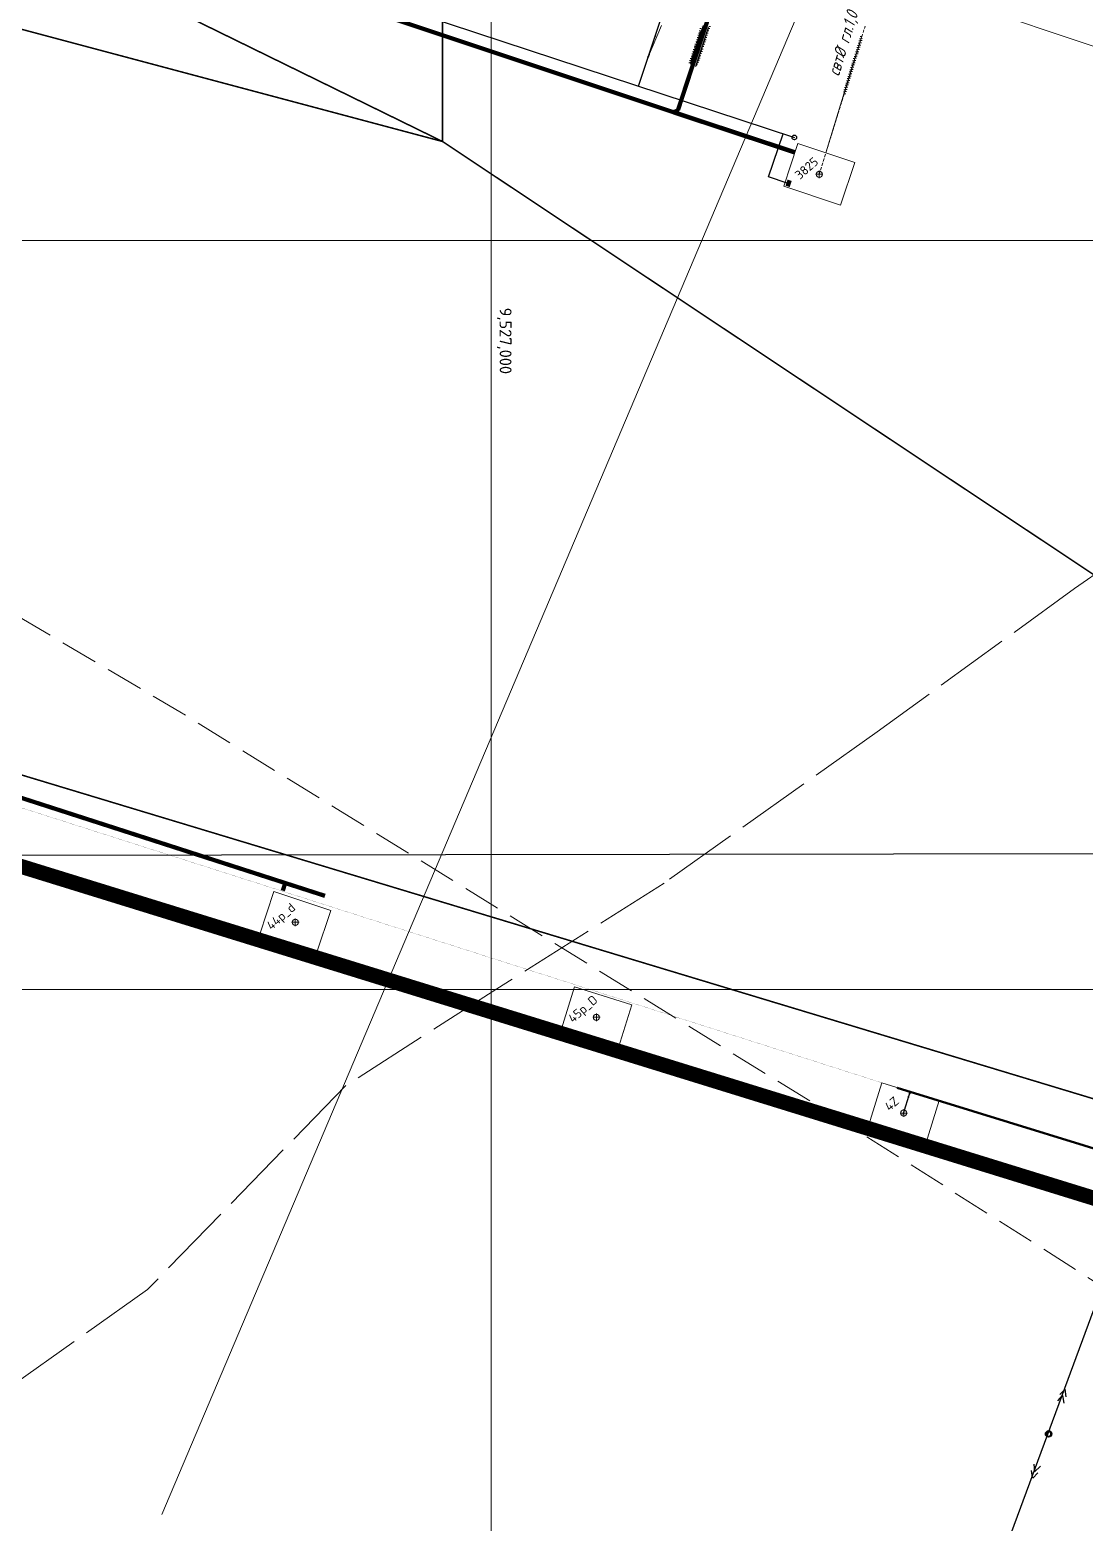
# Model space of a CAD drawing. Header units: millimetres. Extents: x 519 to 9564855, y -810 to 5021775.
# Drawn here: x 9526384 to 9527793, y 4997288 to 4999281 of the extents above; entities that cross this region are included whole.
import ezdxf

# ---------------------------------------------------------------- set-up
doc = ezdxf.new("R2010")
doc.units = ezdxf.units.MM
doc.header["$LTSCALE"] = 2
doc.header["$MEASUREMENT"] = 0
doc.header["$PDMODE"] = 2
doc.header["$PDSIZE"] = 5
for name, pattern in [('92051501$0$GROUND1', [60, 50, -10]), ('92051501$0$GROUND2', [35, 25, -10]), ('DASHED', [0.75, 0.5, -0.25]), ('DASHED2', [9.525, 6.35, -3.175]), ('DASHEDX4', [3, 2, -1]), ('DOTX2', [0.5, 0, -0.5]), ('HIDDEN2', [4.7625, 3.175, -1.5875])]:
    doc.linetypes.add(name, pattern=pattern)
for name, color, linetype in [('0_ANNOT_Dimensions', 7, 'Continuous'), ('Existing roads', 41, 'Continuous'), ('GRID_PULKOVO', 7, 'Continuous'), ('POINT', 7, 'Continuous'), ('ROAD_FIELD', 255, '92051501$0$GROUND2'), ('stage 7.frame', 7, 'Continuous'), ('водавод', 5, 'Continuous'), ('Водонагнетателаная', 172, 'Continuous'), ('лэп', 1, 'Continuous'), ('МГ-земельный участок', 7, 'Continuous'), ('нефть', 8, 'Continuous'), ('ситуация', 7, 'Continuous'), ('Скважины 2019г.', 241, 'Continuous'), ('Скважины на 2020 год', 140, 'Continuous'), ('Скважины на 2021 год', 7, 'Continuous'), ('Эл.выс.', 1, 'Continuous')]:
    doc.layers.add(name, color=color, linetype=linetype)
for name, color, linetype, lineweight in [('Land lease as of 24.06.2004', 47, 'HIDDEN2', 70), ('Скважины на 2026', 222, 'Continuous', 50), ('СНГ_трубопроводы', 244, 'Continuous', 50), ('Электро', 1, 'Continuous', 30), ('Электроснаб', 1, 'Continuous', 18), ('Электроснабжене', 1, 'Continuous', 18)]:
    doc.layers.add(name, color=color, linetype=linetype, lineweight=lineweight)
doc.styles.add('Elect', font='isocpeur.ttf')
doc.styles.add('Line_GUGK', font='')
doc.styles.add('simplex.shx', font='simplex.shx', dxfattribs={"width": 0.8})
doc.styles.get("Standard").update_dxf_attribs({"font": 'isocpeur.ttf', "width": 0.5})
doc.styles.get('Line_GUGK').set_extended_font_data('Bm431', italic=True)
doc.linetypes.add('g_122_vpr', pattern='A,2,-2,3,-0.6,["Впр",Line_GUGK,S=2,R=0,X=0,Y=-1],-6.4,3,-2,8,-2,8,-2,6', length=45)
doc.linetypes.add('TRACKS', pattern='A,0.15,[130,ltypeshp.shx,S=0.25,R=0,X=0,Y=0],0.15', length=0.3)
doc.linetypes.add('ограждение1', pattern='A,6.35,-2.54,[133,ltypeshp.shx,S=2.54,R=0,X=-2.54,Y=0],-2.54,25.4', length=36.83)
doc.dimstyles.new('ISO-25', dxfattribs={"dimtxt": 15, "dimasz": 10, "dimexe": 5, "dimexo": 5, "dimgap": 5, "dimtad": 1, "dimtxsty": 'Standard', "dimblk": 'OBLIQUE', "dimcen": 50, "dimadec": 0, "dimazin": 0, "dimtfac": 1, "dimtmove": 0, "dimatfit": 3, "dimfxl": 0, "dimarcsym": 0})

# ---------------------------------------------------------------- blocks, each defined once
blk = doc.blocks.new('1')
at = {"color": 1}
for points in [[(-2.5, 0), (-2.1, 0.3)], [(-0.2, 0), (-2.5, 0)], [(-2.5, 0), (-2.1, -0.3)], [(-2.1, 0), (-1.8, 0.2)], [(-2.1, 0), (-1.8, -0.2)], [(0.2, 0), (2.5, 0)], [(2.1, 0), (1.8, 0.2)], [(2.1, 0), (1.8, -0.2)], [(2.5, 0), (2.1, 0.3)], [(2.5, 0), (2.1, -0.3)]]:
    blk.add_lwpolyline(points, dxfattribs=at)
blk.add_circle((0, 0), 0.25, dxfattribs=at)
blk = doc.blocks.new('150')
at = {"layer": 'ситуация'}
for p, q in [((0, 1.5), (0, 0)), ((1, 0), (1, 0.5))]:
    blk.add_line(p, q, dxfattribs=at)
blk = doc.blocks.new('CROSS')
at = {"color": 0}
for p, q in [((-50, 0), (50, 0)), ((0, -50), (0, 50))]:
    blk.add_line(p, q, dxfattribs=at)
blk = doc.blocks.new('A$C55F11AF4')
at = {"color": 5, "linetype": 'Continuous', "lineweight": 30}
for p, q in [((436.3, 318.9, -23.8), (435.7, 316.9, -23.8)), ((725.6, 242.3, -25.2), (725.1, 240.3, -25.2)), ((994.8, 175.1, -25), (994.3, 173.1, -25)), ((1287.9, 107.3, -26.5), (1287.3, 105.4, -26.5))]:
    blk.add_line(p, q, dxfattribs=at)
at = {"layer": 'водавод', "color": 5, "linetype": 'g_122_vpr', "lineweight": 30, "ltscale": 0.5}
blk.add_line((8.2, 414.3), (17.6, 444.7, -23.5), dxfattribs=at)
at = {"layer": 'водавод', "color": 5, "linetype": 'ByBlock', "lineweight": 50, "ltscale": 0.5}
blk.add_line((398.6, 326.5, -23.5), (401.6, 325.6, -23.8), dxfattribs=at)
at = {"layer": 'водавод', "linetype": 'ByBlock', "lineweight": 50, "ltscale": 0.5}
for p, q in [((725, 240.3, -25.2), (994.3, 173.1, -25)), ((1307.5, 181.6), (1287.3, 105.4, -26.5)), ((1301.3, 183.3, -25.9), (1307.5, 181.6)), ((1076, 153.8, -26), (1135.8, 139.6, -26.3)), ((1135.8, 139.6, -26.3), (1187.9, 128.1, -26.5)), ((1187.9, 128.1, -26.5), (1298, 102.9, -26.5)), ((1298, 102.9, -26.5), (1332.3, 95.2, -26.5)), ((1332.3, 95.2, -26.5), (1387.7, 84.5, -26.5)), ((1387.7, 84.5, -26.5), (1467.6, 67.3, -26.6)), ((1467.6, 67.3, -26.6), (1539.3, 51.2, -26.4)), ((1539.3, 51.2, -26.4), (1592.4, 39.4, -26.5)), ((1592.4, 39.4, -26.5), (1642.5, 28.1, -26.4)), ((1642.5, 28.1, -26.4), (1701.2, 14.5, -26.3)), ((1701.2, 14.5, -26.3), (1775, 0, -10.2)), ((1781.1, 2.6, -27.3), (1775, 0, -10.2))]:
    blk.add_line(p, q, dxfattribs=at)
at = {"layer": 'водавод', "color": 5, "lineweight": 50}
blk.add_lwpolyline([(0.4, 449.9, 3.2, 0, 0), (3.3, 449.1, 0, 3.2, 0), (6.1, 448.3, 3.2, 3.2, 0)], format="xyseb", dxfattribs=at)
at = {"layer": 'водавод', "color": 5, "linetype": 'ByBlock', "lineweight": 50, "ltscale": 0.5}
for points, elevation in [([(398.6, 326.5), (0.3, 450)], -23.5), ([(619.1, 270.5), (401.6, 325.6)], -23.8), ([(725, 240.3), (619.1, 270.6)], -25.2), ([(994.3, 173.1), (1097.6, 148.7)], -25)]:
    blk.add_lwpolyline(points, dxfattribs=dict(at, elevation=elevation))
at = {"layer": 'водавод', "color": 5, "lineweight": 50}
for points, elevation in [([(17, 442.8, 3.2, 0, 0), (16.1, 440, 0, 3.2, 0), (15.1, 437.2, 3.2, 3.2, 0)], 95.4), ([(436.3, 318.9, 3.2, 0, 0), (437.3, 321.7, 0, 3.2, 0), (438.3, 324.4, 3.2, 3.2, 0)], -23.8), ([(725.6, 242.3, 3.2, 0, 0), (726.4, 245.1, 0, 3.2, 0), (727.2, 248, 3.2, 3.2, 0)], -25.2), ([(994.8, 175.1, 3.2, 0, 0), (995.6, 177.9, 0, 3.2, 0), (996.4, 180.8, 3.2, 3.2, 0)], -25), ([(1287.9, 107.3, 3.2, 0, 0), (1288.7, 110.2, 0, 3.2, 0), (1289.5, 113, 3.2, 3.2, 0)], -26.5), ([(1777.5, 1.1, 1.6, 0, 0), (1778.9, 1.6, 0, 1.6, 0), (1780.2, 2.2, 1.6, 1.6, 0)], -20.9)]:
    blk.add_lwpolyline(points, format="xyseb", dxfattribs=dict(at, elevation=elevation))
at = {"layer": 'водавод', "linetype": 'ByBlock', "lineweight": 50, "ltscale": 0.5, "elevation": -25}
blk.add_lwpolyline([(952.5, 216.5), (952.5, 216.5), (1001.5, 202.6), (994.3, 173.1)], dxfattribs=at)
at = {"layer": 'Водонагнетателаная', "linetype": 'ограждение1'}
for points, elevation in [([(439.1, 337), (442.2, 335.8), (437.3, 321.7), (437.3, 321.7)], -25.5), ([(729.2, 268.2), (732.1, 266.8), (726.4, 245.1)], -25.2)]:
    blk.add_lwpolyline(points, dxfattribs=dict(at, elevation=elevation))
at = {"layer": 'POINT', "color": 7, "xscale": 0.002, "yscale": 0.002, "zscale": 0.002, "rotation": 182}
for p in [(726.7, 242.4, -25.2), (995.9, 175.2, -25)]:
    blk.add_blockref('CROSS', p, dxfattribs=at)
blk = doc.blocks.new('_Oblique')
at = {"color": 0, "linetype": 'ByBlock', "lineweight": -2}
blk.add_line((-0.5, -0.5), (0.5, 0.5), dxfattribs=at)
blk = doc.blocks.new('*D111')
at = {"layer": '0_ANNOT_Dimensions', "color": 0, "lineweight": -2, "transparency": 16777216}
for p, q in [((9540956.6, 4998203), (9540956.6, 4998205.1)), ((9540956.6, 4998200.1), (9521531.3, 4998171.8)), ((9521531.3, 4998174.7), (9521531.3, 4998176.8))]:
    blk.add_line(p, q, dxfattribs=at)
at = {"layer": 'DEFPOINTS', "color": 0, "linetype": 'ByBlock', "lineweight": 25, "transparency": 16777216}
for p in [(9540956.6, 4998198), (9521531.3, 4998171.8), (9521531.3, 4998169.7)]:
    blk.add_point(p, dxfattribs=at)
at = {"layer": '0_ANNOT_Dimensions', "color": 0, "linetype": 'ByBlock', "lineweight": -2, "transparency": 16777216, "xscale": 10, "yscale": 10, "zscale": 10}
for p, rotation in [((9540956.6, 4998200.1), 0.08345723362022996), ((9521531.3, 4998171.8), 180.0834572336203)]:
    blk.add_blockref('_Oblique', p, dxfattribs=dict(at, rotation=rotation))
at = {"layer": '0_ANNOT_Dimensions', "color": 0, "linetype": 'ByBlock', "lineweight": 25, "transparency": 16777216, "insert": (9531243.9, 4998199.9), "char_height": 15, "attachment_point": 5, "rotation": 0.0835, "bg_fill": 3, "box_fill_scale": 1.25, "bg_fill_color": 256, "bg_fill_true_color": 13158600, "bg_fill_transparency": 0}
blk.add_mtext('19425,33', dxfattribs=at)

msp = doc.modelspace()

# ---------------------------------------------------------------- hatches: boundary and pattern name
at = {"layer": 'Existing roads', "linetype": 'ByBlock', "lineweight": 0}
msp.add_hatch(color=256, dxfattribs=at).paths.add_polyline_path([(9527248.16121, 4999177.09048), (9527252.39672, 4999174.42919, -0.3377163592), (9527241.98069, 4999168.6355), (9527242.78974, 4999174.22418, 0.2412172439)])
at = {"layer": 'Электро', "ltscale": 0.5}
msp.add_hatch(color=256, dxfattribs=at).paths.add_polyline_path([(9527393.06425, 4999073.04229), (9527398.68331, 4999071.20606), (9527401.36027, 4999079.39787), (9527395.74121, 4999081.2341)])
at = {"layer": 'Электроснаб', "linetype": 'ByBlock', "lineweight": 0, "ltscale": 0.5}
msp.add_hatch(color=1, dxfattribs=at).paths.add_polyline_path([(9527393.06425, 4999073.04229), (9527398.68331, 4999071.20606), (9527401.36027, 4999079.39787), (9527395.74121, 4999081.2341)])
at = {"layer": 'Электроснабжене', "linetype": 'ByBlock', "lineweight": 0, "ltscale": 0.5}
msp.add_hatch(color=1, dxfattribs=at).paths.add_polyline_path([(9527393.06425, 4999073.04229), (9527398.68331, 4999071.20606), (9527401.36027, 4999079.39787), (9527395.74121, 4999081.2341)])

# ---------------------------------------------------------------- linework, layer by layer
at = {"layer": 'Existing roads', "lineweight": 0}
msp.add_line((9527249.24093, 4999179.82609), (9527252.4376, 4999178.90875), dxfattribs=at)
at = {"layer": 'Existing roads', "lineweight": 0, "const_width": 5.7, "flags": 128}
for points in [[(9527378.5355, 4999565.98536), (9527249.54388, 4999174.37331)], [(9527243.05393, 4999171.26851), (9526534.13866, 4999407.47543)]]:
    msp.add_lwpolyline(points, dxfattribs=at)
at = {"layer": 'Existing roads', "linetype": 'ByBlock', "lineweight": 0, "const_width": 6, "flags": 128}
msp.add_lwpolyline([(9527243.05393, 4999171.26851), (9527405.63634, 4999117.47293)], dxfattribs=at)
at = {"layer": 'Existing roads', "color": 8, "lineweight": 0, "const_width": 5.7, "flags": 128}
for points in [[(9525635.16237, 4998493.61892), (9526778.00879, 4998124.94409)], [(9526724.8394, 4998141.93395), (9526721.64814, 4998131.91902)]]:
    msp.add_lwpolyline(points, dxfattribs=at)
at = {"layer": 'GRID_PULKOVO', "lineweight": 0}
for p, q in [((9527000, 5011000), (9527000, 4992000)), ((9519000, 4999000), (9533000, 4999000)), ((9519000, 4998000), (9533000, 4998000))]:
    msp.add_line(p, q, dxfattribs=at)
at = {"layer": 'Land lease as of 24.06.2004', "color": 34, "linetype": 'DASHED', "lineweight": 0, "ltscale": 50, "const_width": 20}
msp.add_lwpolyline([(9519654.3, 5003739.6), (9532971.6, 5004566.6), (9534671.1, 5001241.4), (9547648.8, 4998330.8), (9546800.6, 4994774.1), (9538599.5, 4994719.2), (9534700.1, 4995931.6), (9534118, 4994384.9), (9531927.8, 4994990.9), (9532139.5, 4996381.2), (9522290.1, 4999426.3), (9519885.3, 4999727), (9519654.3, 5003739.6)], dxfattribs=at)
at = {"layer": 'ROAD_FIELD', "lineweight": 0, "flags": 128}
msp.add_lwpolyline([(9525235.764, 4999937.663), (9525214.39793, 4999829.87718), (9525321.24899, 4999667.56701), (9525352.23578, 4999589.6154), (9525343.68774, 4999507.39244), (9525314.86562, 4999410.99821), (9525458.57511, 4999034.13591), (9525576.409, 4998966.23), (9526584.332, 4998370.48), (9527466.568, 4997825.709), (9528210.595, 4997352.658), (9528869.07269, 4996898.17941), (9528972.75783, 4996662.28052), (9529123.69984, 4996420.82557), (9529215.75408, 4996285.60314), (9529485.58681, 4996011.89516), (9529675.24078, 4995836.771), (9529872.299, 4995626.546), (9529974.57266, 4995534.13463), (9530170.987, 4995478.846), (9530259.524, 4995458.31), (9530549.231, 4995452.531), (9530549.231, 4995452.531), (9530549.231, 4995452.531), (9530549.231, 4995452.531)], dxfattribs=at)
at = {"layer": 'ROAD_FIELD', "linetype": '92051501$0$GROUND1', "lineweight": 0}
msp.add_lwpolyline([(9528451.88812, 4999004.86675), (9528390.137, 4998956.155), (9528309.437, 4998884.155), (9528129.437, 4998769.755), (9527922.537, 4998634.655), (9527779.137, 4998535.455), (9527515.36941, 4998343.87907), (9527230.93133, 4998141.99864), (9527007.537, 4998000.855), (9526806.037, 4997871.855), (9526540.837, 4997599.355), (9526319.737, 4997442.355), (9526097.437, 4997309.355), (9526017.01116, 4997250.78917), (9525334.27543, 4996799.24093), (9524964.2843, 4996560.61277), (9524649.07709, 4996367.39764), (9524500.337, 4996305.255), (9524323.837, 4996276.855), (9524238.137, 4996257.255), (9524161.04677, 4996223.95074), (9523984.34338, 4996113.12051), (9523779.80124, 4995914.72078), (9523679.93664, 4995819.72939)], dxfattribs=at)
at = {"layer": 'stage 7.frame', "color": 0, "linetype": 'ByBlock', "lineweight": 0}
msp.add_lwpolyline([(9527390.68202, 4999072.27759), (9527466.66254, 4999047.13701), (9527485.51798, 4999104.12241), (9527409.53745, 4999129.26299)], close=True, dxfattribs=at)
msp.add_circle((9527438.1, 4999088.2), 4, dxfattribs=at)
at = {"layer": 'stage 7.frame', "color": 0, "linetype": 'ByBlock', "lineweight": 0, "ltscale": 80}
msp.add_point((9527438.1, 4999088.2), dxfattribs=at)
at = {"layer": 'водавод', "color": 3, "ltscale": 50, "const_width": 0.2}
msp.add_lwpolyline([(9527542.3561, 4997868.86109), (9522799.8, 4999383.82629)], dxfattribs=at)
at = {"layer": 'лэп', "lineweight": 0}
msp.add_line((9527209.971, 4999245.806), (9527227.26472, 4999286.836), dxfattribs=at)
at = {"layer": 'МГ-земельный участок', "color": 0, "linetype": 'DASHED2', "lineweight": 25, "ltscale": 5, "const_width": 2}
msp.add_lwpolyline([(9522167.80801, 4999999.48247), (9521654, 5002362), (9522840, 5002532), (9525642, 5002155), (9528521, 5002235), (9531281, 5003464), (9533105, 5001043), (9546614, 4998215), (9544978, 4995525), (9543652, 4996420), (9539605, 4995735), (9529554.6705, 4998798.09585), (9529554.71722, 4998845.23995), (9529525.402, 4998845.269), (9529525.36994, 4998882.97318), (9529309.91997, 4998882.84552), (9526935, 5000017), (9526935, 4999132), (9522906, 5001105), (9522683.367, 5000265.06642), (9522496, 5000315)], close=True, dxfattribs=at)
at = {"layer": 'МГ-земельный участок', "color": 34, "linetype": 'DASHED2', "lineweight": 25, "ltscale": 5, "const_width": 2}
msp.add_lwpolyline([(9522271, 4999525), (9527884, 4997830), (9530104, 4997995), (9529358.40073, 4998522.43877), (9528467.29836, 4998113.15535), (9526935, 4999132), (9522496, 5000315), (9522167.80801, 4999999.48247)], close=True, dxfattribs=at)
at = {"layer": 'нефть', "linetype": 'DASHEDX4', "lineweight": 0}
msp.add_line((9527438.1, 4999088.2), (9527499.34998, 4999286.03561), dxfattribs=at)
at = {"layer": 'ситуация', "linetype": 'DOTX2', "lineweight": 0, "ltscale": 3}
for p, q in [((9527272.051, 4999259.106), (9527281.401, 4999288.256)), ((9527291.801, 4999285.626), (9527282.041, 4999255.196)), ((9527264.861, 4999237.076), (9527272.051, 4999259.106)), ((9527282.041, 4999255.196), (9527274.761, 4999233.416))]:
    msp.add_line(p, q, dxfattribs=at)
at = {"layer": 'ситуация', "lineweight": 0, "flags": 128}
for points in [[(9527266.21658, 4999235.47719), (9527273.50855, 4999258.49205), (9527282.96556, 4999287.00548)], [(9527289.97477, 4999285.21149), (9527280.51876, 4999255.78795), (9527272.93304, 4999232.21569)]]:
    msp.add_lwpolyline(points, dxfattribs=at)
at = {"layer": 'ситуация', "linetype": 'TRACKS', "lineweight": 0, "ltscale": 4, "flags": 128}
msp.add_lwpolyline([(9527446.77765, 4999116.94393), (9527481.27112, 4999228.85597), (9527494.94962, 4999272.52331)], dxfattribs=at)
at = {"layer": 'ситуация', "linetype": 'DOTX2', "lineweight": 0, "ltscale": 3, "flags": 128}
for points in [[(9527493.84455, 4999272.22249), (9527479.98608, 4999228.57865), (9527470.43418, 4999197.31955)], [(9527472.73333, 4999195.58925), (9527482.77088, 4999228.97237), (9527496.24047, 4999272.47751)]]:
    msp.add_lwpolyline(points, dxfattribs=at)
at = {"layer": 'Скважины 2019г.', "color": 0, "linetype": 'ByBlock', "lineweight": 0}
for points in [[(9526690.88202, 4998073.77759), (9526709.73745, 4998130.76299), (9526785.71798, 4998105.62241), (9526766.86255, 4998048.63701), (9526690.88202, 4998073.77759)], [(9527093.40465, 4997945.94723), (9527111.13464, 4998003.29276), (9527187.59535, 4997979.65277), (9527169.86536, 4997922.30724), (9527093.40465, 4997945.94723)]]:
    msp.add_lwpolyline(points, dxfattribs=at)
for centre in [(9526738.3, 4998089.7), (9527140.5, 4997962.8)]:
    msp.add_circle(centre, 4, dxfattribs=at)
for p in [(9526738.3, 4998089.7), (9527140.5, 4997962.8)]:
    msp.add_point(p, dxfattribs=at)
at = {"layer": 'Скважины на 2020 год', "color": 0, "lineweight": 0, "ltscale": 50}
msp.add_lwpolyline([(9527503.90465, 4997818.14723), (9527521.63464, 4997875.49276), (9527598.09535, 4997851.85277), (9527580.36536, 4997794.50724), (9527503.90465, 4997818.14723)], dxfattribs=at)
at = {"layer": 'Скважины на 2021 год', "color": 0, "lineweight": 0, "ltscale": 50}
msp.add_circle((9527551, 4997835), 4.0951, dxfattribs=at)
msp.add_point((9527551, 4997835), dxfattribs=at)
at = {"layer": 'Скважины на 2026', "lineweight": 5}
msp.add_line((9528252.251, 5001290.967), (9526560.04883, 4997299.22482), dxfattribs=at)
at = {"layer": 'СНГ_трубопроводы', "color": 240, "lineweight": 0, "ltscale": 2, "extrusion": (2.08603e-06, -2.06449e-07, 1)}
msp.add_line((9528656.20281, 4998973.66406), (9525711.30717, 4999960.70714), dxfattribs=at)
at = {"layer": 'Электро', "ltscale": 0.5}
for p, q in [((9526589.07785, 4999406.16245), (9527404.84711, 4999137.44185, 0)), ((9527225.87916, 4999294.92911), (9527196.38917, 4999205.62227, 0)), ((9527242.95337, 4996054.73346), (9528388.2214, 4999149.3193)), ((9527370.30208, 4999084.79967), (9527389.83788, 4999142.38601, 0)), ((9527395.08193, 4999076.60047), (9527370.30208, 4999084.79967))]:
    msp.add_line(p, q, dxfattribs=at)
at = {"layer": 'Электро'}
for p, q in [((9527766.5726, 4997466.22116), (9527759.39271, 4997459.19444)), ((9527767.66884, 4997456.12413), (9527766.5726, 4997466.22116)), ((9527756.5569, 4997450.82531), (9527763.17608, 4997457.79087)), ((9527763.17608, 4997457.79087), (9527764.59657, 4997447.84272)), ((9527722.91949, 4997347.82766), (9527721.73547, 4997357.68808)), ((9527723.15595, 4997347.73994), (9527730.0116, 4997354.61777)), ((9527725.99176, 4997356.10906), (9527725.13198, 4997366.11838)), ((9527725.66752, 4997355.96017), (9527733.58367, 4997363.52128))]:
    msp.add_line(p, q, dxfattribs=at)
at = {"layer": 'Электро', "ltscale": 0.5}
msp.add_circle((9527404.84711, 4999137.44185, 0), 3.08273, dxfattribs=at)
at = {"layer": 'Электро'}
msp.add_circle((9527744.45226, 4997406.59505), 4.31715, dxfattribs=at)
for start, end in [(0.24239074, 180.24239074), (180.24239074, 0.24239074)]:
    msp.add_arc((9527744.42948, 4997406.61895), 3, start, end, dxfattribs=at)
at = {"layer": 'Электроснаб', "color": 1, "linetype": 'ByBlock', "lineweight": 0, "ltscale": 0.5}
for p, q in [((9526589.07785, 4999406.16245), (9527404.84711, 4999137.44185, 0)), ((9527225.87916, 4999294.92911), (9527196.38917, 4999205.62227, 0)), ((9527242.95337, 4996054.73346), (9528388.2214, 4999149.3193)), ((9527370.30208, 4999084.79967), (9527389.83788, 4999142.38601, 0)), ((9527395.08193, 4999076.60047), (9527370.30208, 4999084.79967))]:
    msp.add_line(p, q, dxfattribs=at)
at = {"layer": 'Электроснаб', "color": 1, "linetype": 'ByBlock', "lineweight": 0}
for p, q in [((9527766.5726, 4997466.22116), (9527759.39271, 4997459.19444)), ((9527767.66884, 4997456.12413), (9527766.5726, 4997466.22116)), ((9527756.5569, 4997450.82531), (9527763.17608, 4997457.79087)), ((9527763.17608, 4997457.79087), (9527764.59657, 4997447.84272)), ((9527722.91949, 4997347.82766), (9527721.73547, 4997357.68808)), ((9527723.15595, 4997347.73994), (9527730.0116, 4997354.61777)), ((9527725.99176, 4997356.10906), (9527725.13198, 4997366.11838)), ((9527725.66752, 4997355.96017), (9527733.58367, 4997363.52128))]:
    msp.add_line(p, q, dxfattribs=at)
at = {"layer": 'Электроснаб', "color": 1, "linetype": 'ByBlock', "lineweight": 0, "ltscale": 0.5}
msp.add_circle((9527404.84711, 4999137.44185, 0), 3.08273, dxfattribs=at)
at = {"layer": 'Электроснаб', "color": 1, "linetype": 'ByBlock', "lineweight": 0}
msp.add_circle((9527744.45226, 4997406.59505), 4.31715, dxfattribs=at)
for start, end in [(0.24239074, 180.24239074), (180.24239074, 0.24239074)]:
    msp.add_arc((9527744.42948, 4997406.61895), 3, start, end, dxfattribs=at)
at = {"layer": 'Электроснабжене', "color": 1, "linetype": 'ByBlock', "lineweight": 0, "ltscale": 0.5}
for p, q in [((9526589.07785, 4999406.16245), (9527404.84711, 4999137.44185, 0)), ((9527225.87916, 4999294.92911), (9527196.38917, 4999205.62227, 0)), ((9527242.95337, 4996054.73346), (9528388.2214, 4999149.3193)), ((9527370.30208, 4999084.79967), (9527389.83788, 4999142.38601, 0)), ((9527395.08193, 4999076.60047), (9527370.30208, 4999084.79967))]:
    msp.add_line(p, q, dxfattribs=at)
at = {"layer": 'Электроснабжене', "color": 1, "linetype": 'ByBlock', "lineweight": 0}
for p, q in [((9527766.5726, 4997466.22116), (9527759.39271, 4997459.19444)), ((9527767.66884, 4997456.12413), (9527766.5726, 4997466.22116)), ((9527756.5569, 4997450.82531), (9527763.17608, 4997457.79087)), ((9527763.17608, 4997457.79087), (9527764.59657, 4997447.84272)), ((9527722.91949, 4997347.82766), (9527721.73547, 4997357.68808)), ((9527723.15595, 4997347.73994), (9527730.0116, 4997354.61777)), ((9527725.99176, 4997356.10906), (9527725.13198, 4997366.11838)), ((9527725.66752, 4997355.96017), (9527733.58367, 4997363.52128))]:
    msp.add_line(p, q, dxfattribs=at)
at = {"layer": 'Электроснабжене', "color": 1, "linetype": 'ByBlock', "lineweight": 0, "ltscale": 0.5}
msp.add_circle((9527404.84711, 4999137.44185, 0), 3.08273, dxfattribs=at)
at = {"layer": 'Электроснабжене', "color": 1, "linetype": 'ByBlock', "lineweight": 0}
msp.add_circle((9527744.45226, 4997406.59505), 4.31715, dxfattribs=at)
for start, end in [(0.24239074, 180.24239074), (180.24239074, 0.24239074)]:
    msp.add_arc((9527744.42948, 4997406.61895), 3, start, end, dxfattribs=at)

# ---------------------------------------------------------------- block references
at = {"color": 0, "linetype": 'ByBlock', "lineweight": 0, "ltscale": 50, "rotation": 0.06674967078472338}
msp.add_blockref('A$C55F11AF4', (9527542.54942, 4997418.81334), dxfattribs=at)
at = {"layer": 'ситуация', "lineweight": 0}
for p, rotation in [((9527280.38944, 4999279.2383), 71.6509337656965), ((9527288.85236, 4999281.71897), 252.1838507465134), ((9527274.09333, 4999260.25518), 71.6509337656965), ((9527274.72294, 4999262.15349), 71.6509337656965), ((9527275.35255, 4999264.0518), 71.6509337656965), ((9527275.98216, 4999265.95012), 71.6509337656965), ((9527276.61177, 4999267.84843), 71.6509337656965), ((9527277.24138, 4999269.74674), 71.6509337656965), ((9527277.87099, 4999271.64505), 71.6509337656965), ((9527278.5006, 4999273.54337), 71.6509337656965), ((9527279.13022, 4999275.44168), 71.6509337656965), ((9527279.75983, 4999277.33999), 71.6509337656965), ((9527282.12116, 4999260.77402), 252.1838507465134), ((9527282.73309, 4999262.67811), 252.1838507465134), ((9527283.34501, 4999264.58219), 252.1838507465134), ((9527283.95694, 4999266.48628), 252.1838507465134), ((9527284.56887, 4999268.39037), 252.1838507465134), ((9527285.18079, 4999270.29445), 252.1838507465134), ((9527285.79272, 4999272.19854), 252.1838507465134), ((9527286.40465, 4999274.10263), 252.1838507465134), ((9527287.01658, 4999276.00671), 252.1838507465134), ((9527287.6285, 4999277.9108), 252.1838507465134), ((9527288.24043, 4999279.81488), 252.1838507465134), ((9527267.42474, 4999239.29037), 72.41982603532817), ((9527268.02882, 4999241.19696), 72.41982603532817), ((9527268.6329, 4999243.10355), 72.41982603532817), ((9527269.23698, 4999245.01014), 72.41982603532817), ((9527269.84106, 4999246.91673), 72.41982603532817), ((9527270.44514, 4999248.82332), 72.41982603532817), ((9527271.04922, 4999250.72992), 72.41982603532817), ((9527271.6533, 4999252.63651), 72.41982603532817), ((9527272.25738, 4999254.5431), 72.41982603532817), ((9527272.86146, 4999256.44969), 72.41982603532817), ((9527273.46554, 4999258.35628), 72.41982603532817), ((9527275.99639, 4999241.73492), 252.1614679423679), ((9527276.60907, 4999243.63877), 252.1614679423679), ((9527277.22174, 4999245.54262), 252.1614679423679), ((9527277.83441, 4999247.44646), 252.1614679423679), ((9527278.44708, 4999249.35031), 252.1614679423679), ((9527279.05975, 4999251.25416), 252.1614679423679), ((9527279.67242, 4999253.15801), 252.1614679423679), ((9527280.28509, 4999255.06185), 252.1614679423679), ((9527280.8973, 4999256.96585), 252.1838507465134), ((9527281.50923, 4999258.86993), 252.1838507465134), ((9527266.82066, 4999237.38378), 72.41982603532817), ((9527273.54571, 4999234.11953), 252.1614679423679), ((9527274.15838, 4999236.02338), 252.1614679423679), ((9527274.77105, 4999237.92723), 252.1614679423679), ((9527275.38372, 4999239.83108), 252.1614679423679)]:
    msp.add_blockref('150', p, dxfattribs=dict(at, rotation=rotation))
at = {"layer": 'Эл.выс.', "lineweight": 0, "rotation": 67.2130758176419}
msp.add_blockref('1', (9527209.97677, 4999245.81733), dxfattribs=at)

# ---------------------------------------------------------------- texts
at = {"layer": 'GRID_PULKOVO', "lineweight": 0, "style": 'Elect'}
msp.add_text('9,527,000', height=15.875, rotation=270, dxfattribs=at).set_placement((9527011.26506, 4998910.20106))
at = {"layer": 'stage 7.frame', "color": 0, "linetype": 'ByBlock', "lineweight": 0, "style": 'Elect'}
msp.add_text('3825', height=12, rotation=41, dxfattribs=at).set_placement((9527412.07306, 4999080.52547))
at = {"layer": 'лэп', "lineweight": 0, "style": 'simplex.shx', "oblique": 15, "width": 0.8}
msp.add_text('3пр. 6кв.', height=1, rotation=72.85633134, dxfattribs=at).set_placement((9527218.82177, 4999268.78543))
at = {"layer": 'нефть', "color": 0, "linetype": 'DASHEDX4', "lineweight": 0, "style": 'simplex.shx', "oblique": 15, "width": 0.8}
msp.add_text('свт%%C гл.1,0', height=16, rotation=72.99999998, dxfattribs=at).set_placement((9527464.36986, 4999218.33087))
at = {"layer": 'Скважины 2019г.', "color": 0, "linetype": 'ByBlock', "lineweight": 0, "style": 'Elect'}
for s, p in [('44p_d', (9526706.39688, 4998078.57206)), ('45p_D', (9527109.11439, 4997954.65581))]:
    msp.add_text(s, height=12, rotation=41, dxfattribs=at).set_placement(p)
at = {"layer": 'Скважины на 2021 год', "color": 0, "lineweight": 0, "style": 'Elect'}
msp.add_text('4Z', height=12, rotation=41, dxfattribs=at).set_placement((9527531.83377, 4997836.86036))
at = {"layer": 'Электро', "style": 'Elect'}
msp.add_text('9,527,000', height=15.875, rotation=270, dxfattribs=at).set_placement((9527011.26506, 4998910.20106))
at = {"layer": 'Электроснаб', "color": 1, "lineweight": 0, "style": 'Elect'}
msp.add_text('9,527,000', height=15.875, rotation=270, dxfattribs=at).set_placement((9527011.26506, 4998910.20106))
at = {"layer": 'Электроснабжене', "color": 1, "lineweight": 0, "style": 'Elect'}
msp.add_text('9,527,000', height=15.875, rotation=270, dxfattribs=at).set_placement((9527011.26506, 4998910.20106))

# ---------------------------------------------------------------- next in the draw order: dimensions: what is measured, and where the dimension line sits
at = {"layer": '0_ANNOT_Dimensions', "linetype": 'ByBlock', "lineweight": 25}
dim = msp.add_aligned_dim(p1=(9540956.6, 4998198), p2=(9521531.287, 4998169.705), distance=-2.08809, dimstyle='ISO-25', override={"dimtfill": 1}, dxfattribs=at)
dim.commit()
dim.dimension.update_dxf_attribs({"geometry": '*D111', "text_midpoint": (9531243.92007, 4998199.94057)})

doc.saveas('drawing.dxf')
